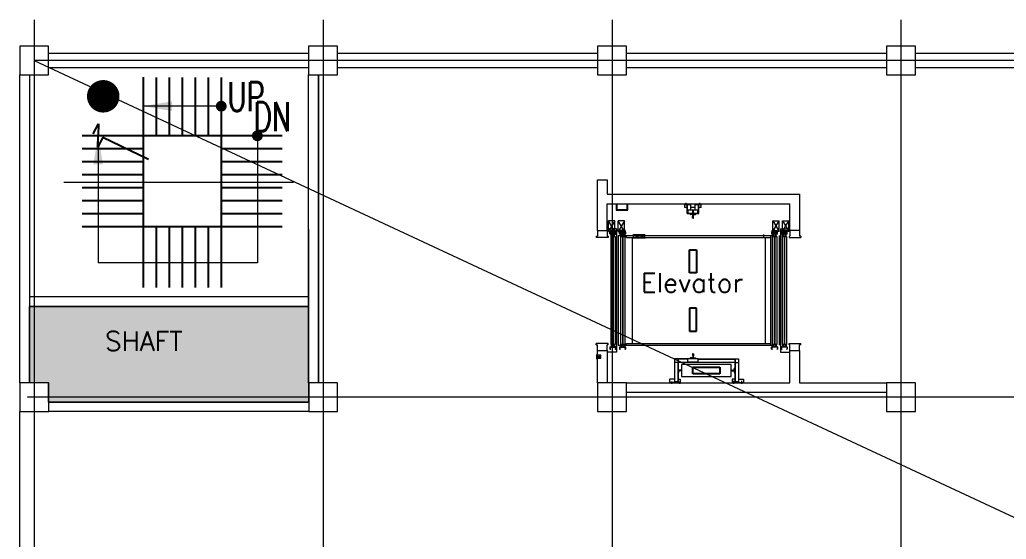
# Model space of a CAD drawing. Extents: x -59767 to 1106559, y -1290 to 1129522.
# Drawn here: x 61908 to 82396, y 458339 to 469140 of the extents above; entities that cross this region are included whole.
import ezdxf

# ---------------------------------------------------------------- set-up
doc = ezdxf.new("R2010")
doc.units = 0
doc.linetypes.add('CENTER', pattern=[2, 1.25, -0.25, 0.25, -0.25])
doc.linetypes.add('HIDDEN', pattern=[0.375, 0.25, -0.125])
doc.layers.get('0').update_dxf_attribs({"linetype": 'CONTINUOUS', "lineweight": 9})
for name, color, linetype, lineweight in [('COLUMN', 2, 'CONTINUOUS', 9), ('ELEV', 6, 'CONTINUOUS', 9), ('TEXT', 3, 'CONTINUOUS', 9), ('WALL', 7, 'CONTINUOUS', 9), ('WALL_200', 3, 'CONTINUOUS', 9), ('WALL_300', 7, 'CONTINUOUS', 9), ('중간선', 5, 'CONTINUOUS', 9), ('중심선', 1, 'CENTER', 9)]:
    doc.layers.add(name, color=color, linetype=linetype, lineweight=lineweight)
doc.layers.add('CY', color=4, linetype='CONTINUOUS')
doc.layers.add('M', color=6, linetype='CONTINUOUS')
doc.styles.get("Standard").update_dxf_attribs({"font": 'romans.shx', "bigfont": 'whtgtxt.shx'})
doc.styles.add('Style-CHAR_FAST_FONT', font='romans.shx')

# ---------------------------------------------------------------- blocks, each defined once
blk = doc.blocks.new('column600')
at = {"layer": 'COLUMN', "linetype": 'Continuous'}
blk.add_lwpolyline([(-300, -300), (300, -300), (300, 300), (-300, 300)], close=True, dxfattribs=at)
blk = doc.blocks.new('ARR')
blk.add_solid([(3, -0.5), (3, 0.5), (0, 0)])

msp = doc.modelspace()

# ---------------------------------------------------------------- hatches: boundary and pattern name
at = {"layer": '중간선'}
h = msp.add_hatch(dxfattribs=at)
h.set_pattern_fill('ANGLE', color=1, scale=10)
h.set_pattern_definition([(0, (-2e-10, 165197.99), (0, 69.85), [50.8, -19.05]), (90, (-2e-10, 165197.99), (-69.85, 4e-15), [50.8, -19.05])])
h.paths.add_polyline_path([(62108.2, 461592.8), (62108.2, 463176.7), (67908.3, 463176.7), (67908.3, 461192.8), (62508.2, 461192.8), (62508.2, 461592.8)])

# ---------------------------------------------------------------- linework, layer by layer
for points, const_width in [([(63642.2, 467716.7, 1), (63642.2, 467379.2, 1)], 337.5), ([(66093.2, 467286, -1), (66093.2, 467398.5, -1)], 112.5), ([(66843.2, 466671, -1), (66843.2, 466783.5, -1)], 112.5)]:
    msp.add_lwpolyline(points, format="xyb", close=True, dxfattribs=dict(const_width=const_width))
at = {"layer": 'CY'}
for p, q in [((64473.2, 467947.3), (64473.2, 463572.2)), ((64473.2, 467942.2), (64473.2, 466927.2)), ((64743.2, 467942.2), (64743.2, 466727.2)), ((65013.2, 467942.2), (65013.2, 466727.2)), ((65283.2, 467942.2), (65283.2, 466727.2)), ((65553.2, 467942.2), (65553.2, 466727.2)), ((65823.2, 467942.2), (65823.2, 466727.2)), ((66093.2, 467942.2), (66093.2, 463572.2)), ((67358.2, 466727.2), (63208.2, 466727.2)), ((64473.2, 466457.2), (63208.2, 466457.2)), ((67358.2, 466457.2), (66093.2, 466457.2)), ((64473.2, 466187.2), (63208.2, 466187.2)), ((67358.2, 466187.2), (66093.2, 466187.2)), ((64473.2, 465917.2), (63208.2, 465917.2)), ((67358.2, 465917.2), (66093.2, 465917.2)), ((64473.2, 465647.2), (63208.2, 465647.2)), ((67358.2, 465647.2), (66093.2, 465647.2)), ((64473.2, 465377.2), (63208.2, 465377.2)), ((67358.2, 465377.2), (66093.2, 465377.2)), ((64473.2, 465107.2), (63208.2, 465107.2)), ((67358.2, 465107.2), (66093.2, 465107.2)), ((67358.2, 464837.2), (63208.2, 464837.2)), ((64743.2, 464837.2), (64743.2, 463572.2)), ((65013.2, 464837.2), (65013.2, 463572.2)), ((65283.2, 464837.2), (65283.2, 463572.2)), ((65553.2, 464837.2), (65553.2, 463572.2)), ((65823.2, 464837.2), (65823.2, 463572.2))]:
    msp.add_line(p, q, dxfattribs=at)
at = {"layer": 'ELEV', "color": 6}
for p, q in [((74294.9, 465311.7), (74294.9, 465178.2)), ((74309.9, 465311.7), (74309.9, 465193)), ((74524, 465193), (74524, 465311.7)), ((74539, 465178.2), (74539, 465311.7)), ((75719.4, 465236.7), (75719.4, 465311.7)), ((76059.4, 465302.7), (75719.4, 465302.7)), ((75747.1, 465286), (75747.1, 465334.9)), ((75844.4, 465294.3), (75769.4, 465294.3)), ((75769.4, 465113.7), (75769.4, 465294.3)), ((75775.4, 465113.7), (75775.4, 465294.3)), ((75844.4, 465178.7), (75844.4, 465294.3)), ((76009.4, 465294.3), (75934.4, 465294.3)), ((75934.4, 465178.7), (75934.4, 465294.3)), ((76003.4, 465113.7), (76003.4, 465294.3)), ((76009.4, 465113.7), (76009.4, 465294.3)), ((76031.6, 465286), (76031.6, 465334.9)), ((76059.4, 465236.7), (76059.4, 465311.7)), ((74294.9, 465178.2), (74539, 465178.2)), ((74309.9, 465193), (74524, 465193)), ((75769.4, 465236.7), (75719.4, 465236.7)), ((75769.4, 465113.7), (75789.4, 465113.7)), ((75989.4, 465178.7), (75789.4, 465178.7)), ((75789.4, 465103.7), (75789.4, 465178.7)), ((75989.4, 465109.7), (75789.4, 465109.7)), ((75989.4, 465103.7), (75789.4, 465103.7)), ((75946.4, 465100.7), (75832.4, 465100.7)), ((75832.4, 465100.7), (75832.4, 465097.4)), ((75879.9, 465090), (75837.1, 465092.4)), ((75934.4, 465236.7), (75844.4, 465236.7)), ((75884.6, 465052.2), (75884.6, 465085)), ((75894.1, 465052.2), (75894.1, 465085)), ((75898.9, 465090), (75941.7, 465092.4)), ((75946.4, 465100.7), (75946.4, 465097.4)), ((75989.4, 465103.7), (75989.4, 465178.7)), ((75989.4, 465113.7), (76009.4, 465113.7)), ((76059.4, 465236.7), (76009.4, 465236.7)), ((74266.3, 464957.8), (74136.3, 464737.8)), ((74266.3, 464737.8), (74136.3, 464957.8)), ((74136.3, 464737.8), (74136.3, 464957.8)), ((74266.3, 464957.8), (74136.3, 464957.8)), ((74266.3, 464737.8), (74266.3, 464957.8)), ((74467.3, 464957.8), (74337.3, 464957.8)), ((74467.3, 464957.8), (74337.3, 464737.8)), ((74467.3, 464737.8), (74337.3, 464957.8)), ((74337.3, 464737.8), (74337.3, 464957.8)), ((74467.3, 464737.8), (74467.3, 464957.8)), ((75881.4, 465012.7), (75881.4, 465049.7)), ((75882.1, 465049.7), (75881.4, 465049.7)), ((75882.4, 465011.7), (75881.4, 465012.7)), ((75896.4, 465011.7), (75882.4, 465011.7)), ((75896.4, 465011.7), (75897.4, 465012.7)), ((75897.4, 465049.7), (75896.6, 465049.7)), ((75897.4, 465012.7), (75897.4, 465049.7)), ((77546.5, 464957.8), (77676.5, 464957.8)), ((77546.5, 464957.8), (77676.5, 464737.8)), ((77546.5, 464737.8), (77676.5, 464957.8)), ((77546.5, 464737.8), (77546.5, 464957.8)), ((77676.5, 464737.8), (77676.5, 464957.8)), ((77747.5, 464737.8), (77747.5, 464957.8)), ((77747.5, 464957.8), (77877.5, 464737.8)), ((77747.5, 464737.8), (77877.5, 464957.8)), ((77747.5, 464957.8), (77877.5, 464957.8)), ((77877.5, 464737.8), (77877.5, 464957.8)), ((73909.4, 464761.7), (73909.4, 464641.7)), ((74304.4, 464792), (74109.4, 464792)), ((74109.4, 464761.7), (74109.4, 464641.7)), ((74136.3, 464737.8), (74163.3, 464737.8)), ((74266.3, 464737.8), (74163.3, 464737.8)), ((74164.8, 464689), (74164.8, 464726.6)), ((74168, 464689), (74168, 464726.6)), ((74168.3, 464691), (74173.3, 464686)), ((74171, 464732.8), (74184.8, 464732.8)), ((74171, 464729.6), (74184.8, 464729.6)), ((74171, 464686), (74283.6, 464686)), ((74171, 464682.8), (74283.6, 464682.8)), ((74282.8, 464761.7), (74171.8, 464761.7)), ((74171.8, 464761.7), (74171.8, 464734.7)), ((74171.8, 464734.7), (74189.8, 464734.7)), ((74171.8, 464727.7), (74189.8, 464727.7)), ((74171.8, 464727.7), (74171.8, 464707.7)), ((74282.8, 464707.7), (74171.8, 464707.7)), ((74173.8, 464682.8), (74203.8, 464682.8)), ((74173.8, 464682.8), (74173.8, 464681.8)), ((74175.8, 464679.8), (74196.8, 464679.8)), ((74278.8, 464731.2), (74177.2, 464731.2)), ((74184.8, 464729.6), (74184.8, 464732.8)), ((74189.8, 464727.7), (74189.8, 464734.7)), ((74192.3, 464635), (74192.3, 464668.8)), ((74192.3, 464668.8), (74195.5, 464668.8)), ((74195.5, 464635), (74195.5, 464668.8)), ((74195.5, 464666.8), (74200.5, 464666.8)), ((74200.5, 464650.8), (74200.5, 464666.8)), ((74200.8, 464675.8), (74200.8, 464654.8)), ((74202.3, 464644.5), (74202.3, 464689.9)), ((74203.8, 464682.8), (74203.8, 464652.8)), ((74204, 464650.8), (74204, 464666.8)), ((74209.1, 464666.8), (74204, 464666.8)), ((74209.1, 464635), (74209.1, 464668.8)), ((74212.3, 464668.8), (74209.1, 464668.8)), ((74212.3, 464635), (74212.3, 464668.8)), ((74227.3, 464685.2), (74227.3, 464780.4)), ((74242.3, 464635), (74242.3, 464668.8)), ((74242.3, 464668.8), (74245.5, 464668.8)), ((74245.5, 464635), (74245.5, 464668.8)), ((74245.5, 464666.8), (74250.5, 464666.8)), ((74250.5, 464650.8), (74250.5, 464666.8)), ((74250.8, 464682.8), (74250.8, 464652.8)), ((74280.8, 464682.8), (74250.8, 464682.8)), ((74252.3, 464644.5), (74252.3, 464689.9)), ((74253.8, 464675.8), (74253.8, 464654.8)), ((74254, 464650.8), (74254, 464666.8)), ((74259.1, 464666.8), (74254, 464666.8)), ((74278.8, 464679.8), (74257.8, 464679.8)), ((74259.1, 464635), (74259.1, 464668.8)), ((74262.3, 464668.8), (74259.1, 464668.8)), ((74262.3, 464635), (74262.3, 464668.8)), ((74264.8, 464727.7), (74264.8, 464734.7)), ((74282.8, 464734.7), (74264.8, 464734.7)), ((74282.8, 464727.7), (74264.8, 464727.7)), ((74283.6, 464732.8), (74269.8, 464732.8)), ((74269.8, 464729.6), (74269.8, 464732.8)), ((74283.6, 464729.6), (74269.8, 464729.6)), ((74280.8, 464682.8), (74280.8, 464681.8)), ((74281.3, 464686), (74286.3, 464691)), ((74282.8, 464761.7), (74282.8, 464734.7)), ((74282.8, 464727.7), (74282.8, 464707.7)), ((74286.6, 464689), (74286.6, 464726.6)), ((74289.8, 464726.6), (74289.8, 464689)), ((74304.4, 464792), (74304.4, 462231.4)), ((74337.3, 464737.8), (74364.3, 464737.8)), ((74467.3, 464737.8), (74364.3, 464737.8)), ((74365.8, 464689), (74365.8, 464726.6)), ((74369, 464689), (74369, 464726.6)), ((74369.3, 464691), (74374.3, 464686)), ((74372, 464732.8), (74385.8, 464732.8)), ((74372, 464729.6), (74385.8, 464729.6)), ((74372, 464686), (74484.6, 464686)), ((74372, 464682.8), (74484.6, 464682.8)), ((74372.8, 464761.7), (74372.8, 464734.7)), ((74483.8, 464761.7), (74372.8, 464761.7)), ((74372.8, 464734.7), (74390.8, 464734.7)), ((74372.8, 464727.7), (74372.8, 464707.7)), ((74372.8, 464727.7), (74390.8, 464727.7)), ((74483.8, 464707.7), (74372.8, 464707.7)), ((74374.8, 464682.8), (74374.8, 464681.8)), ((74374.8, 464682.8), (74404.8, 464682.8)), ((74376.8, 464679.8), (74397.8, 464679.8)), ((74479.8, 464731.2), (74378.2, 464731.2)), ((74385.8, 464729.6), (74385.8, 464732.8)), ((74390.8, 464727.7), (74390.8, 464734.7)), ((74393.3, 464635), (74393.3, 464668.8)), ((74393.3, 464668.8), (74396.5, 464668.8)), ((74396.5, 464635), (74396.5, 464668.8)), ((74396.5, 464666.8), (74401.5, 464666.8)), ((74401.5, 464650.8), (74401.5, 464666.8)), ((74401.8, 464675.8), (74401.8, 464654.8)), ((74403.3, 464644.5), (74403.3, 464689.9)), ((74404.8, 464682.8), (74404.8, 464652.8)), ((74405, 464650.8), (74405, 464666.8)), ((74410.1, 464666.8), (74405, 464666.8)), ((74410.1, 464635), (74410.1, 464668.8)), ((74413.3, 464668.8), (74410.1, 464668.8)), ((74413.3, 464635), (74413.3, 464668.8)), ((74428.3, 464685.2), (74428.3, 464780.4)), ((74443.3, 464635), (74443.3, 464668.8)), ((74443.3, 464668.8), (74446.5, 464668.8)), ((74446.5, 464635), (74446.5, 464668.8)), ((74446.5, 464666.8), (74451.5, 464666.8)), ((74451.5, 464650.8), (74451.5, 464666.8)), ((74451.8, 464682.8), (74451.8, 464652.8)), ((74481.8, 464682.8), (74451.8, 464682.8)), ((74453.3, 464644.5), (74453.3, 464689.9)), ((74454.8, 464675.8), (74454.8, 464654.8)), ((74455, 464650.8), (74455, 464666.8)), ((74460.1, 464666.8), (74455, 464666.8)), ((74479.8, 464679.8), (74458.8, 464679.8)), ((74460.1, 464635), (74460.1, 464668.8)), ((74463.3, 464668.8), (74460.1, 464668.8)), ((74463.3, 464635), (74463.3, 464668.8)), ((74483.8, 464734.7), (74465.8, 464734.7)), ((74465.8, 464727.7), (74465.8, 464734.7)), ((74483.8, 464727.7), (74465.8, 464727.7)), ((74470.8, 464729.6), (74470.8, 464732.8)), ((74484.6, 464732.8), (74470.8, 464732.8)), ((74484.6, 464729.6), (74470.8, 464729.6)), ((74481.8, 464682.8), (74481.8, 464681.8)), ((74482.3, 464686), (74487.3, 464691)), ((74483.8, 464761.7), (74483.8, 464734.7)), ((74483.8, 464727.7), (74483.8, 464707.7)), ((74487.6, 464689), (74487.6, 464726.6)), ((74490.8, 464726.6), (74490.8, 464689)), ((74653.6, 464676.3), (74888.2, 464676.3)), ((74888.2, 464611.7), (74653.6, 464676.3)), ((74653.6, 464611.7), (74888.2, 464676.3)), ((74653.6, 464611.7), (74653.6, 464676.3)), ((74888.2, 464611.7), (74888.2, 464676.3)), ((77360.2, 464611.7), (77360.2, 464676.3)), ((77523, 464726.6), (77523, 464689)), ((77526.2, 464689), (77526.2, 464726.6)), ((77531.5, 464686), (77526.5, 464691)), ((77529.2, 464732.8), (77543, 464732.8)), ((77529.2, 464729.6), (77543, 464729.6)), ((77641.8, 464686), (77529.2, 464686)), ((77641.8, 464682.8), (77529.2, 464682.8)), ((77530, 464761.7), (77530, 464734.7)), ((77530, 464761.7), (77641, 464761.7)), ((77530, 464734.7), (77548, 464734.7)), ((77530, 464727.7), (77530, 464707.7)), ((77530, 464727.7), (77548, 464727.7)), ((77530, 464707.7), (77641, 464707.7)), ((77532, 464682.8), (77562, 464682.8)), ((77532, 464682.8), (77532, 464681.8)), ((77534, 464731.2), (77635.6, 464731.2)), ((77534, 464679.8), (77555, 464679.8)), ((77543, 464729.6), (77543, 464732.8)), ((77546.5, 464737.8), (77649.5, 464737.8)), ((77548, 464727.7), (77548, 464734.7)), ((77550.5, 464635), (77550.5, 464668.8)), ((77550.5, 464668.8), (77553.7, 464668.8)), ((77553.7, 464635), (77553.7, 464668.8)), ((77553.7, 464666.8), (77558.8, 464666.8)), ((77558.8, 464650.8), (77558.8, 464666.8)), ((77559, 464675.8), (77559, 464654.8)), ((77560.5, 464644.5), (77560.5, 464689.9)), ((77562, 464682.8), (77562, 464652.8)), ((77562.3, 464650.8), (77562.3, 464666.8)), ((77567.3, 464666.8), (77562.3, 464666.8)), ((77567.3, 464635), (77567.3, 464668.8)), ((77570.5, 464668.8), (77567.3, 464668.8)), ((77570.5, 464635), (77570.5, 464668.8)), ((77585.5, 464685.2), (77585.5, 464780.4)), ((77600.5, 464635), (77600.5, 464668.8)), ((77600.5, 464668.8), (77603.7, 464668.8)), ((77603.7, 464635), (77603.7, 464668.8)), ((77603.7, 464666.8), (77608.8, 464666.8)), ((77608.8, 464650.8), (77608.8, 464666.8)), ((77609, 464682.8), (77609, 464652.8)), ((77639, 464682.8), (77609, 464682.8)), ((77610.5, 464644.5), (77610.5, 464689.9)), ((77612, 464675.8), (77612, 464654.8)), ((77612.3, 464650.8), (77612.3, 464666.8)), ((77617.3, 464666.8), (77612.3, 464666.8)), ((77637, 464679.8), (77616, 464679.8)), ((77617.3, 464635), (77617.3, 464668.8)), ((77620.5, 464668.8), (77617.3, 464668.8)), ((77620.5, 464635), (77620.5, 464668.8)), ((77641, 464734.7), (77623, 464734.7)), ((77623, 464727.7), (77623, 464734.7)), ((77641, 464727.7), (77623, 464727.7)), ((77628, 464729.6), (77628, 464732.8)), ((77641.8, 464732.8), (77628, 464732.8)), ((77641.8, 464729.6), (77628, 464729.6)), ((77639, 464682.8), (77639, 464681.8)), ((77644.5, 464691), (77639.5, 464686)), ((77641, 464761.7), (77641, 464734.7)), ((77641, 464727.7), (77641, 464707.7)), ((77644.8, 464689), (77644.8, 464726.6)), ((77648, 464689), (77648, 464726.6)), ((77676.5, 464737.8), (77649.5, 464737.8)), ((77709.4, 464792), (77709.4, 462231.4)), ((77709.4, 464792), (77904.4, 464792)), ((77724, 464726.6), (77724, 464689)), ((77727.2, 464689), (77727.2, 464726.6)), ((77732.5, 464686), (77727.5, 464691)), ((77730.2, 464732.8), (77744, 464732.8)), ((77730.2, 464729.6), (77744, 464729.6)), ((77842.8, 464686), (77730.2, 464686)), ((77842.8, 464682.8), (77730.2, 464682.8)), ((77731, 464761.7), (77842, 464761.7)), ((77731, 464761.7), (77731, 464734.7)), ((77731, 464734.7), (77749, 464734.7)), ((77731, 464727.7), (77749, 464727.7)), ((77731, 464727.7), (77731, 464707.7)), ((77731, 464707.7), (77842, 464707.7)), ((77733, 464682.8), (77733, 464681.8)), ((77733, 464682.8), (77763, 464682.8)), ((77735, 464731.2), (77836.6, 464731.2)), ((77735, 464679.8), (77756, 464679.8)), ((77744, 464729.6), (77744, 464732.8)), ((77747.5, 464737.8), (77850.5, 464737.8)), ((77749, 464727.7), (77749, 464734.7)), ((77751.5, 464635), (77751.5, 464668.8)), ((77751.5, 464668.8), (77754.7, 464668.8)), ((77754.7, 464635), (77754.7, 464668.8)), ((77754.7, 464666.8), (77759.7, 464666.8)), ((77759.7, 464650.8), (77759.7, 464666.8)), ((77760, 464675.8), (77760, 464654.8)), ((77761.5, 464644.5), (77761.5, 464689.9)), ((77763, 464682.8), (77763, 464652.8)), ((77763.2, 464650.8), (77763.2, 464666.8)), ((77768.3, 464666.8), (77763.2, 464666.8)), ((77768.3, 464635), (77768.3, 464668.8)), ((77771.5, 464668.8), (77768.3, 464668.8)), ((77771.5, 464635), (77771.5, 464668.8)), ((77786.5, 464685.2), (77786.5, 464780.4)), ((77801.5, 464635), (77801.5, 464668.8)), ((77801.5, 464668.8), (77804.7, 464668.8)), ((77804.7, 464635), (77804.7, 464668.8)), ((77804.7, 464666.8), (77809.7, 464666.8)), ((77809.7, 464650.8), (77809.7, 464666.8)), ((77810, 464682.8), (77810, 464652.8)), ((77840, 464682.8), (77810, 464682.8)), ((77811.5, 464644.5), (77811.5, 464689.9)), ((77813, 464675.8), (77813, 464654.8)), ((77813.2, 464650.8), (77813.2, 464666.8)), ((77818.3, 464666.8), (77813.2, 464666.8)), ((77838, 464679.8), (77817, 464679.8)), ((77818.3, 464635), (77818.3, 464668.8)), ((77821.5, 464668.8), (77818.3, 464668.8)), ((77821.5, 464635), (77821.5, 464668.8)), ((77842, 464734.7), (77824, 464734.7)), ((77824, 464727.7), (77824, 464734.7)), ((77842, 464727.7), (77824, 464727.7)), ((77842.8, 464732.8), (77829, 464732.8)), ((77829, 464729.6), (77829, 464732.8)), ((77842.8, 464729.6), (77829, 464729.6)), ((77840, 464682.8), (77840, 464681.8)), ((77845.5, 464691), (77840.5, 464686)), ((77842, 464761.7), (77842, 464734.7)), ((77842, 464727.7), (77842, 464707.7)), ((77845.8, 464689), (77845.8, 464726.6)), ((77849, 464689), (77849, 464726.6)), ((77877.5, 464737.8), (77850.5, 464737.8)), ((77904.4, 464761.7), (77904.4, 464641.7)), ((78104.4, 464761.7), (78104.4, 464641.7)), ((73881, 464641.7), (73881, 464611.7)), ((73881, 464641.7), (73909.4, 464641.7)), ((74128.4, 464611.7), (73881, 464611.7)), ((74128.4, 464641.7), (74109.4, 464641.7)), ((74128.4, 464641.7), (74128.4, 464611.7)), ((74181.3, 464631.8), (74181.3, 462391.6)), ((74181.3, 464631.6), (74223.3, 464631.6)), ((74188.3, 464631.8), (74188.3, 464635)), ((74188.3, 464635), (74216.3, 464635)), ((74216.3, 464631.8), (74188.3, 464631.8)), ((74204, 464650.8), (74200.5, 464650.8)), ((74202.8, 464652.8), (74203.8, 464652.8)), ((74216.3, 464635), (74216.3, 464631.8)), ((74223.3, 464631.8), (74223.3, 462391.6)), ((74231.3, 464631.8), (74231.3, 462391.6)), ((74231.3, 464631.6), (74273.3, 464631.6)), ((74238.3, 464631.8), (74238.3, 464635)), ((74238.3, 464635), (74266.3, 464635)), ((74266.3, 464631.8), (74238.3, 464631.8)), ((74254, 464650.8), (74250.5, 464650.8)), ((74251.8, 464652.8), (74250.8, 464652.8)), ((74266.3, 464635), (74266.3, 464631.8)), ((74273.3, 464631.8), (74273.3, 462391.6)), ((74334.4, 464651.7), (74334.4, 462371.7)), ((74334.4, 464651.7), (77544.4, 464651.7)), ((74382.3, 464631.8), (74382.3, 462391.6)), ((74382.3, 464631.6), (74424.3, 464631.6)), ((74389.3, 464635), (74417.3, 464635)), ((74389.3, 464631.8), (74389.3, 464635)), ((74417.3, 464631.8), (74389.3, 464631.8)), ((74405, 464650.8), (74401.5, 464650.8)), ((74403.8, 464652.8), (74404.8, 464652.8)), ((74417.3, 464635), (74417.3, 464631.8)), ((74421.1, 464651.7), (74761.1, 464651.7)), ((74424.3, 464631.8), (74424.3, 462391.6)), ((74432.3, 464631.8), (74432.3, 462391.6)), ((74432.3, 464631.6), (74474.3, 464631.6)), ((74439.3, 464635), (74467.3, 464635)), ((74439.3, 464631.8), (74439.3, 464635)), ((74467.3, 464631.8), (74439.3, 464631.8)), ((74455, 464650.8), (74451.5, 464650.8)), ((74452.8, 464652.8), (74451.8, 464652.8)), ((74467.3, 464635), (74467.3, 464631.8)), ((74474.3, 464631.8), (74474.3, 462391.6)), ((74509.4, 464611.7), (74509.4, 464651.7)), ((74509.4, 464611.7), (77504.4, 464611.7)), ((74625.2, 464611.7), (74625.2, 462411.7)), ((74641.6, 464605.7), (74641.6, 464611.7)), ((74641.6, 464611.7), (74900.2, 464611.7)), ((74641.6, 464605.7), (74900.2, 464605.7)), ((74900.2, 464605.7), (74900.2, 464611.7)), ((77372.2, 464605.7), (77372.2, 464611.7)), ((77388.6, 464611.7), (77388.6, 462411.7)), ((77504.4, 462371.7), (77504.4, 464651.7)), ((77504.4, 464611.7), (77504.4, 464651.7)), ((77539.5, 464631.8), (77539.5, 462391.6)), ((77581.5, 464631.6), (77539.5, 464631.6)), ((77544.4, 462371.7), (77544.4, 464651.7)), ((77574.5, 464635), (77546.5, 464635)), ((77546.5, 464635), (77546.5, 464631.8)), ((77546.5, 464631.8), (77574.5, 464631.8)), ((77558.8, 464650.8), (77562.3, 464650.8)), ((77561, 464652.8), (77562, 464652.8)), ((77574.5, 464631.8), (77574.5, 464635)), ((77581.5, 464631.8), (77581.5, 462391.6)), ((77589.5, 464631.8), (77589.5, 462391.6)), ((77631.5, 464631.6), (77589.5, 464631.6)), ((77624.5, 464635), (77596.5, 464635)), ((77596.5, 464635), (77596.5, 464631.8)), ((77596.5, 464631.8), (77624.5, 464631.8)), ((77608.8, 464650.8), (77612.3, 464650.8)), ((77610, 464652.8), (77609, 464652.8)), ((77624.5, 464631.8), (77624.5, 464635)), ((77631.5, 464631.8), (77631.5, 462391.6)), ((77679.4, 464651.7), (77679.4, 462371.7)), ((77740.5, 464631.8), (77740.5, 462391.6)), ((77782.5, 464631.6), (77740.5, 464631.6)), ((77747.5, 464635), (77747.5, 464631.8)), ((77775.5, 464635), (77747.5, 464635)), ((77747.5, 464631.8), (77775.5, 464631.8)), ((77759.7, 464650.8), (77763.2, 464650.8)), ((77762, 464652.8), (77763, 464652.8)), ((77775.5, 464631.8), (77775.5, 464635)), ((77782.5, 464631.8), (77782.5, 462391.6)), ((77790.5, 464631.8), (77790.5, 462391.6)), ((77832.5, 464631.6), (77790.5, 464631.6)), ((77797.5, 464635), (77797.5, 464631.8)), ((77825.5, 464635), (77797.5, 464635)), ((77797.5, 464631.8), (77825.5, 464631.8)), ((77809.7, 464650.8), (77813.2, 464650.8)), ((77811, 464652.8), (77810, 464652.8)), ((77825.5, 464631.8), (77825.5, 464635)), ((77832.5, 464631.8), (77832.5, 462391.6)), ((77885.4, 464641.7), (77885.4, 464611.7)), ((77885.4, 464641.7), (77904.4, 464641.7)), ((77885.4, 464611.7), (78132.8, 464611.7)), ((78132.8, 464641.7), (78104.4, 464641.7)), ((78132.8, 464641.7), (78132.8, 464611.7)), ((74128.4, 462411.7), (73881, 462411.7)), ((73881, 462381.7), (73881, 462411.7)), ((73881, 462381.7), (73881, 462411.7)), ((74128.4, 462381.7), (74128.4, 462411.7)), ((74128.4, 462381.7), (74128.4, 462411.7)), ((74509.4, 462411.7), (77504.4, 462411.7)), ((74509.4, 462371.7), (74509.4, 462411.7)), ((77504.4, 462371.7), (77504.4, 462411.7)), ((77885.4, 462411.7), (78132.8, 462411.7)), ((77885.4, 462381.7), (77885.4, 462411.7)), ((78132.8, 462381.7), (78132.8, 462411.7)), ((73881, 462381.7), (73909.4, 462381.7)), ((73881, 462381.7), (73909.4, 462381.7)), ((73909.4, 462261.7), (73909.4, 462381.7)), ((74128.4, 462381.7), (74109.4, 462381.7)), ((74109.4, 462261.7), (74109.4, 462381.7)), ((74128.4, 462381.7), (74109.4, 462381.7)), ((74304.4, 462231.4), (74109.4, 462231.4)), ((74164.8, 462332.4), (74164.8, 462294.8)), ((74168, 462332.4), (74168, 462294.8)), ((74171, 462338.6), (74283.6, 462338.6)), ((74171, 462335.4), (74283.6, 462335.4)), ((74184.8, 462291.8), (74171, 462291.8)), ((74171, 462288.6), (74184.8, 462288.6)), ((74173.8, 462338.6), (74173.8, 462339.6)), ((74173.8, 462338.6), (74203.8, 462338.6)), ((74175.8, 462341.6), (74196.8, 462341.6)), ((74181.3, 462391.6), (74223.3, 462391.6)), ((74184.8, 462291.8), (74184.8, 462288.6)), ((74216.3, 462391.6), (74188.3, 462391.6)), ((74188.3, 462391.6), (74188.3, 462388.4)), ((74188.3, 462388.4), (74216.3, 462388.4)), ((74192.3, 462388.4), (74192.3, 462354.6)), ((74192.3, 462354.6), (74195.5, 462354.6)), ((74195.5, 462388.4), (74195.5, 462354.6)), ((74195.5, 462356.6), (74200.5, 462356.6)), ((74204, 462372.6), (74200.5, 462372.6)), ((74200.5, 462372.6), (74200.5, 462356.6)), ((74200.8, 462345.6), (74200.8, 462366.6)), ((74202.3, 462403.5), (74202.3, 462351.6)), ((74202.8, 462368.6), (74203.8, 462368.6)), ((74203.8, 462338.6), (74203.8, 462368.6)), ((74204, 462372.6), (74204, 462356.6)), ((74209.1, 462356.6), (74204, 462356.6)), ((74209.1, 462388.4), (74209.1, 462354.6)), ((74212.3, 462354.6), (74209.1, 462354.6)), ((74212.3, 462388.4), (74212.3, 462354.6)), ((74216.3, 462388.4), (74216.3, 462391.6)), ((74231.3, 462391.6), (74273.3, 462391.6)), ((74266.3, 462391.6), (74238.3, 462391.6)), ((74238.3, 462391.6), (74238.3, 462388.4)), ((74238.3, 462388.4), (74266.3, 462388.4)), ((74242.3, 462388.4), (74242.3, 462354.6)), ((74242.3, 462354.6), (74245.5, 462354.6)), ((74245.5, 462388.4), (74245.5, 462354.6)), ((74245.5, 462356.6), (74250.5, 462356.6)), ((74254, 462372.6), (74250.5, 462372.6)), ((74250.5, 462372.6), (74250.5, 462356.6)), ((74250.8, 462338.6), (74250.8, 462368.6)), ((74251.8, 462368.6), (74250.8, 462368.6)), ((74280.8, 462338.6), (74250.8, 462338.6)), ((74252.3, 462403.5), (74252.3, 462351.6)), ((74253.8, 462345.6), (74253.8, 462366.6)), ((74254, 462372.6), (74254, 462356.6)), ((74259.1, 462356.6), (74254, 462356.6)), ((74278.8, 462341.6), (74257.8, 462341.6)), ((74259.1, 462388.4), (74259.1, 462354.6)), ((74262.3, 462354.6), (74259.1, 462354.6)), ((74262.3, 462388.4), (74262.3, 462354.6)), ((74266.3, 462388.4), (74266.3, 462391.6)), ((74283.6, 462291.8), (74269.8, 462291.8)), ((74269.8, 462291.8), (74269.8, 462288.6)), ((74283.6, 462288.6), (74269.8, 462288.6)), ((74280.8, 462338.6), (74280.8, 462339.6)), ((74286.6, 462332.4), (74286.6, 462294.8)), ((74289.8, 462294.8), (74289.8, 462332.4)), ((74334.4, 462371.7), (77544.4, 462371.7)), ((74365.8, 462332.4), (74365.8, 462294.8)), ((74369, 462332.4), (74369, 462294.8)), ((74372, 462338.6), (74484.6, 462338.6)), ((74372, 462335.4), (74484.6, 462335.4)), ((74385.8, 462291.8), (74372, 462291.8)), ((74372, 462288.6), (74385.8, 462288.6)), ((74374.8, 462338.6), (74374.8, 462339.6)), ((74374.8, 462338.6), (74404.8, 462338.6)), ((74376.8, 462341.6), (74397.8, 462341.6)), ((74382.3, 462391.6), (74424.3, 462391.6)), ((74385.8, 462291.8), (74385.8, 462288.6)), ((74389.3, 462391.6), (74389.3, 462388.4)), ((74417.3, 462391.6), (74389.3, 462391.6)), ((74389.3, 462388.4), (74417.3, 462388.4)), ((74393.3, 462388.4), (74393.3, 462354.6)), ((74393.3, 462354.6), (74396.5, 462354.6)), ((74396.5, 462388.4), (74396.5, 462354.6)), ((74396.5, 462356.6), (74401.5, 462356.6)), ((74401.5, 462372.6), (74401.5, 462356.6)), ((74405, 462372.6), (74401.5, 462372.6)), ((74401.8, 462345.6), (74401.8, 462366.6)), ((74403.3, 462403.5), (74403.3, 462351.6)), ((74403.8, 462368.6), (74404.8, 462368.6)), ((74404.8, 462338.6), (74404.8, 462368.6)), ((74405, 462372.6), (74405, 462356.6)), ((74410.1, 462356.6), (74405, 462356.6)), ((74410.1, 462388.4), (74410.1, 462354.6)), ((74413.3, 462354.6), (74410.1, 462354.6)), ((74413.3, 462388.4), (74413.3, 462354.6)), ((74417.3, 462388.4), (74417.3, 462391.6)), ((74432.3, 462391.6), (74474.3, 462391.6)), ((74439.3, 462391.6), (74439.3, 462388.4)), ((74467.3, 462391.6), (74439.3, 462391.6)), ((74439.3, 462388.4), (74467.3, 462388.4)), ((74443.3, 462388.4), (74443.3, 462354.6)), ((74443.3, 462354.6), (74446.5, 462354.6)), ((74446.5, 462388.4), (74446.5, 462354.6)), ((74446.5, 462356.6), (74451.5, 462356.6)), ((74451.5, 462372.6), (74451.5, 462356.6)), ((74455, 462372.6), (74451.5, 462372.6)), ((74451.8, 462338.6), (74451.8, 462368.6)), ((74452.8, 462368.6), (74451.8, 462368.6)), ((74481.8, 462338.6), (74451.8, 462338.6)), ((74453.3, 462403.5), (74453.3, 462351.6)), ((74454.8, 462345.6), (74454.8, 462366.6)), ((74455, 462372.6), (74455, 462356.6)), ((74460.1, 462356.6), (74455, 462356.6)), ((74479.8, 462341.6), (74458.8, 462341.6)), ((74460.1, 462388.4), (74460.1, 462354.6)), ((74463.3, 462354.6), (74460.1, 462354.6)), ((74463.3, 462388.4), (74463.3, 462354.6)), ((74467.3, 462388.4), (74467.3, 462391.6)), ((74484.6, 462291.8), (74470.8, 462291.8)), ((74470.8, 462291.8), (74470.8, 462288.6)), ((74484.6, 462288.6), (74470.8, 462288.6)), ((74481.8, 462338.6), (74481.8, 462339.6)), ((74487.6, 462332.4), (74487.6, 462294.8)), ((74490.8, 462294.8), (74490.8, 462332.4)), ((77523, 462294.8), (77523, 462332.4)), ((77526.2, 462332.4), (77526.2, 462294.8)), ((77641.8, 462338.6), (77529.2, 462338.6)), ((77641.8, 462335.4), (77529.2, 462335.4)), ((77529.2, 462291.8), (77543, 462291.8)), ((77529.2, 462288.6), (77543, 462288.6)), ((77532, 462338.6), (77532, 462339.6)), ((77532, 462338.6), (77562, 462338.6)), ((77534, 462341.6), (77555, 462341.6)), ((77581.5, 462391.6), (77539.5, 462391.6)), ((77543, 462291.8), (77543, 462288.6)), ((77546.5, 462388.4), (77546.5, 462391.6)), ((77546.5, 462391.6), (77574.5, 462391.6)), ((77574.5, 462388.4), (77546.5, 462388.4)), ((77550.5, 462388.4), (77550.5, 462354.6)), ((77550.5, 462354.6), (77553.7, 462354.6)), ((77553.7, 462388.4), (77553.7, 462354.6)), ((77553.7, 462356.6), (77558.8, 462356.6)), ((77558.8, 462372.6), (77558.8, 462356.6)), ((77558.8, 462372.6), (77562.3, 462372.6)), ((77559, 462345.6), (77559, 462366.6)), ((77560.5, 462403.5), (77560.5, 462351.6)), ((77561, 462368.6), (77562, 462368.6)), ((77562, 462338.6), (77562, 462368.6)), ((77562.3, 462372.6), (77562.3, 462356.6)), ((77567.3, 462356.6), (77562.3, 462356.6)), ((77567.3, 462388.4), (77567.3, 462354.6)), ((77570.5, 462354.6), (77567.3, 462354.6)), ((77570.5, 462388.4), (77570.5, 462354.6)), ((77574.5, 462391.6), (77574.5, 462388.4)), ((77631.5, 462391.6), (77589.5, 462391.6)), ((77596.5, 462388.4), (77596.5, 462391.6)), ((77596.5, 462391.6), (77624.5, 462391.6)), ((77624.5, 462388.4), (77596.5, 462388.4)), ((77600.5, 462388.4), (77600.5, 462354.6)), ((77600.5, 462354.6), (77603.7, 462354.6)), ((77603.7, 462388.4), (77603.7, 462354.6)), ((77603.7, 462356.6), (77608.8, 462356.6)), ((77608.8, 462372.6), (77608.8, 462356.6)), ((77608.8, 462372.6), (77612.3, 462372.6)), ((77609, 462338.6), (77609, 462368.6)), ((77610, 462368.6), (77609, 462368.6)), ((77639, 462338.6), (77609, 462338.6)), ((77610.5, 462403.5), (77610.5, 462351.6)), ((77612, 462345.6), (77612, 462366.6)), ((77612.3, 462372.6), (77612.3, 462356.6)), ((77617.3, 462356.6), (77612.3, 462356.6)), ((77637, 462341.6), (77616, 462341.6)), ((77617.3, 462388.4), (77617.3, 462354.6)), ((77620.5, 462354.6), (77617.3, 462354.6)), ((77620.5, 462388.4), (77620.5, 462354.6)), ((77624.5, 462391.6), (77624.5, 462388.4)), ((77628, 462291.8), (77641.8, 462291.8)), ((77628, 462291.8), (77628, 462288.6)), ((77641.8, 462288.6), (77628, 462288.6)), ((77639, 462338.6), (77639, 462339.6)), ((77644.8, 462332.4), (77644.8, 462294.8)), ((77648, 462332.4), (77648, 462294.8)), ((77709.4, 462231.4), (77904.4, 462231.4)), ((77724, 462294.8), (77724, 462332.4)), ((77727.2, 462332.4), (77727.2, 462294.8)), ((77842.8, 462338.6), (77730.2, 462338.6)), ((77842.8, 462335.4), (77730.2, 462335.4)), ((77730.2, 462291.8), (77744, 462291.8)), ((77730.2, 462288.6), (77744, 462288.6)), ((77733, 462338.6), (77733, 462339.6)), ((77733, 462338.6), (77763, 462338.6)), ((77735, 462341.6), (77756, 462341.6)), ((77782.5, 462391.6), (77740.5, 462391.6)), ((77744, 462291.8), (77744, 462288.6)), ((77747.5, 462388.4), (77747.5, 462391.6)), ((77747.5, 462391.6), (77775.5, 462391.6)), ((77775.5, 462388.4), (77747.5, 462388.4)), ((77751.5, 462388.4), (77751.5, 462354.6)), ((77751.5, 462354.6), (77754.7, 462354.6)), ((77754.7, 462388.4), (77754.7, 462354.6)), ((77754.7, 462356.6), (77759.7, 462356.6)), ((77759.7, 462372.6), (77763.2, 462372.6)), ((77759.7, 462372.6), (77759.7, 462356.6)), ((77760, 462345.6), (77760, 462366.6)), ((77761.5, 462403.5), (77761.5, 462351.6)), ((77762, 462368.6), (77763, 462368.6)), ((77763, 462338.6), (77763, 462368.6)), ((77763.2, 462372.6), (77763.2, 462356.6)), ((77768.3, 462356.6), (77763.2, 462356.6)), ((77768.3, 462388.4), (77768.3, 462354.6)), ((77771.5, 462354.6), (77768.3, 462354.6)), ((77771.5, 462388.4), (77771.5, 462354.6)), ((77775.5, 462391.6), (77775.5, 462388.4)), ((77832.5, 462391.6), (77790.5, 462391.6)), ((77797.5, 462391.6), (77825.5, 462391.6)), ((77797.5, 462388.4), (77797.5, 462391.6)), ((77825.5, 462388.4), (77797.5, 462388.4)), ((77801.5, 462388.4), (77801.5, 462354.6)), ((77801.5, 462354.6), (77804.7, 462354.6)), ((77804.7, 462388.4), (77804.7, 462354.6)), ((77804.7, 462356.6), (77809.7, 462356.6)), ((77809.7, 462372.6), (77813.2, 462372.6)), ((77809.7, 462372.6), (77809.7, 462356.6)), ((77810, 462338.6), (77810, 462368.6)), ((77811, 462368.6), (77810, 462368.6)), ((77840, 462338.6), (77810, 462338.6)), ((77811.5, 462403.5), (77811.5, 462351.6)), ((77813, 462345.6), (77813, 462366.6)), ((77813.2, 462372.6), (77813.2, 462356.6)), ((77818.3, 462356.6), (77813.2, 462356.6)), ((77838, 462341.6), (77817, 462341.6)), ((77818.3, 462388.4), (77818.3, 462354.6)), ((77821.5, 462354.6), (77818.3, 462354.6)), ((77821.5, 462388.4), (77821.5, 462354.6)), ((77825.5, 462391.6), (77825.5, 462388.4)), ((77829, 462291.8), (77842.8, 462291.8)), ((77829, 462291.8), (77829, 462288.6)), ((77842.8, 462288.6), (77829, 462288.6)), ((77840, 462338.6), (77840, 462339.6)), ((77845.8, 462332.4), (77845.8, 462294.8)), ((77849, 462332.4), (77849, 462294.8)), ((77885.4, 462381.7), (77904.4, 462381.7)), ((77904.4, 462261.7), (77904.4, 462381.7)), ((78132.8, 462381.7), (78104.4, 462381.7)), ((78104.4, 462261.7), (78104.4, 462381.7)), ((73896.4, 462086.4), (73896.4, 462178.3)), ((73899.4, 462178.3), (73896.4, 462178.3)), ((73899.4, 462086.4), (73896.4, 462086.4)), ((73899.4, 462178.3), (73899.4, 462086.4)), ((73899.4, 462168.3), (73979.4, 462096.4)), ((73899.4, 462096.4), (73979.4, 462168.3)), ((73979.4, 462168.3), (73899.4, 462168.3)), ((73979.4, 462096.4), (73899.4, 462096.4)), ((73979.4, 462096.4), (73979.4, 462168.3)), ((75779.4, 462025.8), (75779.4, 462100.8)), ((75832.4, 462103.8), (75832.4, 462107.1)), ((75946.4, 462103.8), (75832.4, 462103.8)), ((75879.9, 462114.6), (75837.1, 462112.1)), ((75882.4, 462192.8), (75881.4, 462191.8)), ((75881.4, 462191.8), (75881.4, 462154.8)), ((75882.1, 462154.8), (75881.4, 462154.8)), ((75896.4, 462192.8), (75882.4, 462192.8)), ((75884.6, 462152.3), (75884.6, 462119.6)), ((75894.1, 462152.3), (75894.1, 462119.6)), ((75896.4, 462192.8), (75897.4, 462191.8)), ((75897.4, 462154.8), (75896.6, 462154.8)), ((75897.4, 462191.8), (75897.4, 462154.8)), ((75898.9, 462114.6), (75941.7, 462112.1)), ((75946.4, 462103.8), (75946.4, 462107.1)), ((75999.4, 462025.8), (75999.4, 462100.8)), ((76758.4, 462015.8), (76833.4, 462015.8)), ((75583.4, 461803.3), (75583.4, 461892.3)), ((75587.4, 461892.3), (75583.4, 461892.3)), ((75587.4, 461803.3), (75583.4, 461803.3)), ((75594.9, 461857.6), (75590.9, 461888.8)), ((75594.9, 461838.1), (75590.9, 461806.8)), ((75608.8, 461852.6), (75599.9, 461852.6)), ((75608.8, 461843.1), (75599.9, 461843.1)), ((75638.4, 461855.8), (75613.4, 461855.8)), ((75638.4, 461839.8), (75613.4, 461839.8)), ((75638.4, 461855.8), (75639.4, 461854.8)), ((75639.4, 461840.8), (75638.4, 461839.8)), ((75639.4, 461840.8), (75639.4, 461854.8)), ((76700.4, 461855.8), (76699.4, 461854.8)), ((76699.4, 461840.8), (76699.4, 461854.8)), ((76699.4, 461840.8), (76700.4, 461839.8)), ((76700.4, 461855.8), (76725.4, 461855.8)), ((76700.4, 461839.8), (76725.4, 461839.8)), ((76730.1, 461852.6), (76738.9, 461852.6)), ((76730.1, 461843.1), (76738.9, 461843.1)), ((76743.9, 461857.6), (76747.9, 461888.8)), ((76743.9, 461838.1), (76747.9, 461806.8)), ((76751.4, 461892.3), (76755.4, 461892.3)), ((76751.4, 461803.3), (76755.4, 461803.3)), ((76755.4, 461803.3), (76755.4, 461892.3)), ((75401.9, 461667.8), (75401.9, 461592.8)), ((75440.5, 461619.9), (75440.5, 461571.2)), ((75580.4, 461611.9), (75505.4, 461611.9)), ((75607.5, 461619.9), (75607.5, 461571.2)), ((76731.4, 461629.9), (76731.4, 461571.2)), ((76874.2, 461592.8), (76881.9, 461592.8)), ((76898.3, 461629.9), (76898.3, 461571.2)), ((76940.9, 461667.8), (76940.9, 461592.8))]:
    msp.add_line(p, q, dxfattribs=at)
at = {"layer": 'ELEV', "color": 6, "lineweight": -2}
for p, q in [((75889.4, 465195.7), (75889.4, 465055.7)), ((75819.4, 464356.7), (75959.4, 464356.7)), ((75819.4, 463876.7), (75819.4, 464356.7)), ((75959.4, 464356.7), (75959.4, 463876.7)), ((75959.4, 463876.7), (75819.4, 463876.7)), ((75819.4, 463146.7), (75819.4, 462666.7)), ((75959.4, 463146.7), (75819.4, 463146.7)), ((75959.4, 462666.7), (75959.4, 463146.7)), ((75819.4, 462666.7), (75959.4, 462666.7)), ((75889.4, 461917.8), (76449.4, 461917.8)), ((75889.4, 461777.8), (75889.4, 461917.8)), ((76449.4, 461917.8), (76449.4, 461777.8)), ((76449.4, 461777.8), (75889.4, 461777.8))]:
    msp.add_line(p, q, dxfattribs=at)
at = {"layer": 'ELEV', "color": 6, "linetype": 'HIDDEN'}
msp.add_line((75580.4, 462015.8), (75505.4, 462015.8), dxfattribs=at)
at = {"layer": 'ELEV', "color": 6, "linetype": 'Continuous'}
msp.add_line((76833.4, 461611.9), (76758.4, 461611.9), dxfattribs=at)
at = {"layer": 'ELEV', "color": 6}
for points in [[(75505.4, 462090.8), (75505.4, 461611.9)], [(75779.4, 462090.8), (75505.4, 462090.8)], [(75574.4, 462090.8), (75574.4, 461611.9)], [(75580.4, 462090.8), (75580.4, 461611.9)], [(75779.4, 462084.8), (75580.4, 462084.8)], [(76758.4, 462015.8), (75580.4, 462015.8)], [(75779.4, 462100.8), (75999.4, 462100.8)], [(75779.4, 462094.8), (75999.4, 462094.8)], [(75779.4, 462025.8), (75999.4, 462025.8)], [(75999.4, 462090.8), (76833.4, 462090.8)], [(75999.4, 462084.8), (76758.4, 462084.8)], [(76758.4, 462090.8), (76758.4, 461611.9)], [(76764.4, 462090.8), (76764.4, 461611.9)], [(76833.4, 462090.8), (76833.4, 461611.9)], [(75505.4, 461667.8), (75401.9, 461667.8)], [(75626.9, 461598.8), (75401.9, 461598.8)], [(75580.4, 461667.8), (75626.9, 461667.8), (75626.9, 461592.8)], [(76758.4, 461667.8), (76705.9, 461667.8), (76705.9, 461592.8)], [(76705.9, 461598.8), (76940.9, 461598.8)], [(76833.4, 461667.8), (76940.9, 461667.8)]]:
    msp.add_lwpolyline(points, dxfattribs=at)
msp.add_lwpolyline([(75654.4, 461972.8), (75654.4, 461722.8), (76684.4, 461722.8), (76684.4, 461972.8)], close=True, dxfattribs=at)
for centre, radius, start, end in [((75837.4, 465097.4), 5, 180, 266.7139), ((75879.6, 465085), 5, 0, 86.7139), ((75899.1, 465085), 5, 93.2861, 180), ((75941.4, 465097.4), 5, 273.2861, 0), ((75882.1, 465052.2), 2.5, 270, 0), ((75896.6, 465052.2), 2.5, 180, 270), ((74171, 464726.6), 6.2, 90, 180), ((74171, 464689), 6.2, 180, 270), ((74171, 464726.6), 3, 90, 180), ((74171, 464689), 3, 180, 270), ((74175.8, 464681.8), 2, 180, 270), ((74196.8, 464675.8), 4, 0, 90), ((74257.8, 464675.8), 4, 90, 180), ((74278.8, 464681.8), 2, 270, 0), ((74283.6, 464726.6), 6.2, 0, 90), ((74283.6, 464726.6), 3, 0, 90), ((74283.6, 464689), 3, 270, 0), ((74283.6, 464689), 6.2, 270, 0), ((74372, 464726.6), 6.2, 90, 180), ((74372, 464689), 6.2, 180, 270), ((74372, 464726.6), 3, 90, 180), ((74372, 464689), 3, 180, 270), ((74376.8, 464681.8), 2, 180, 270), ((74397.8, 464675.8), 4, 0, 90), ((74458.8, 464675.8), 4, 90, 180), ((74479.8, 464681.8), 2, 270, 0), ((74484.6, 464726.6), 6.2, 0, 90), ((74484.6, 464726.6), 3, 0, 90), ((74484.6, 464689), 6.2, 270, 0), ((74484.6, 464689), 3, 270, 0), ((77529.2, 464726.6), 6.2, 90, 180), ((77529.2, 464689), 6.2, 180, 270), ((77529.2, 464726.6), 3, 90, 180), ((77529.2, 464689), 3, 180, 270), ((77534, 464681.8), 2, 180, 270), ((77555, 464675.8), 4, 0, 90), ((77616, 464675.8), 4, 90, 180), ((77637, 464681.8), 2, 270, 0), ((77641.8, 464726.6), 6.2, 0, 90), ((77641.8, 464726.6), 3, 0, 90), ((77641.8, 464689), 6.2, 270, 0), ((77641.8, 464689), 3, 270, 0), ((77730.2, 464726.6), 6.2, 90, 180), ((77730.2, 464689), 6.2, 180, 270), ((77730.2, 464726.6), 3, 90, 180), ((77730.2, 464689), 3, 180, 270), ((77735, 464681.8), 2, 180, 270), ((77756, 464675.8), 4, 0, 90), ((77817, 464675.8), 4, 90, 180), ((77838, 464681.8), 2, 270, 0), ((77842.8, 464726.6), 6.2, 0, 90), ((77842.8, 464726.6), 3, 0, 90), ((77842.8, 464689), 3, 270, 0), ((77842.8, 464689), 6.2, 270, 0), ((74202.8, 464654.8), 2, 180, 270), ((74251.8, 464654.8), 2, 270, 0), ((74403.8, 464654.8), 2, 180, 270), ((74452.8, 464654.8), 2, 270, 0), ((77561, 464654.8), 2, 180, 270), ((77610, 464654.8), 2, 270, 0), ((77762, 464654.8), 2, 180, 270), ((77811, 464654.8), 2, 270, 0), ((74171, 462332.4), 6.2, 90, 180), ((74171, 462294.8), 6.2, 180, 270), ((74171, 462332.4), 3, 90, 180), ((74171, 462294.8), 3, 180, 270), ((74175.8, 462339.6), 2, 90, 180), ((74196.8, 462345.6), 4, 270, 0), ((74202.8, 462366.6), 2, 90, 180), ((74251.8, 462366.6), 2, 0, 90), ((74257.8, 462345.6), 4, 180, 270), ((74278.8, 462339.6), 2, 0, 90), ((74283.6, 462332.4), 6.2, 0, 90), ((74283.6, 462332.4), 3, 0, 90), ((74283.6, 462294.8), 6.2, 270, 0), ((74283.6, 462294.8), 3, 270, 0), ((74372, 462332.4), 6.2, 90, 180), ((74372, 462294.8), 6.2, 180, 270), ((74372, 462332.4), 3, 90, 180), ((74372, 462294.8), 3, 180, 270), ((74376.8, 462339.6), 2, 90, 180), ((74397.8, 462345.6), 4, 270, 0), ((74403.8, 462366.6), 2, 90, 180), ((74452.8, 462366.6), 2, 0, 90), ((74458.8, 462345.6), 4, 180, 270), ((74479.8, 462339.6), 2, 0, 90), ((74484.6, 462332.4), 6.2, 0, 90), ((74484.6, 462332.4), 3, 0, 90), ((74484.6, 462294.8), 3, 270, 0), ((74484.6, 462294.8), 6.2, 270, 0), ((77529.2, 462332.4), 6.2, 90, 180), ((77529.2, 462294.8), 6.2, 180, 270), ((77529.2, 462332.4), 3, 90, 180), ((77529.2, 462294.8), 3, 180, 270), ((77534, 462339.6), 2, 90, 180), ((77555, 462345.6), 4, 270, 0), ((77561, 462366.6), 2, 90, 180), ((77610, 462366.6), 2, 0, 90), ((77616, 462345.6), 4, 180, 270), ((77637, 462339.6), 2, 0, 90), ((77641.8, 462332.4), 6.2, 0, 90), ((77641.8, 462332.4), 3, 0, 90), ((77641.8, 462294.8), 3, 270, 0), ((77641.8, 462294.8), 6.2, 270, 0), ((77730.2, 462332.4), 6.2, 90, 180), ((77730.2, 462294.8), 6.2, 180, 270), ((77730.2, 462332.4), 3, 90, 180), ((77730.2, 462294.8), 3, 180, 270), ((77735, 462339.6), 2, 90, 180), ((77756, 462345.6), 4, 270, 0), ((77762, 462366.6), 2, 90, 180), ((77811, 462366.6), 2, 0, 90), ((77817, 462345.6), 4, 180, 270), ((77838, 462339.6), 2, 0, 90), ((77842.8, 462332.4), 6.2, 0, 90), ((77842.8, 462332.4), 3, 0, 90), ((77842.8, 462294.8), 6.2, 270, 0), ((77842.8, 462294.8), 3, 270, 0), ((75837.4, 462107.1), 5, 93.2861, 180), ((75879.6, 462119.6), 5, 273.2861, 0), ((75882.1, 462152.3), 2.5, 0, 90), ((75896.6, 462152.3), 2.5, 90, 180), ((75899.1, 462119.6), 5, 180, 266.7139), ((75941.4, 462107.1), 5, 0, 86.7139), ((75587.4, 461888.8), 3.5, 0, 90), ((75587.4, 461806.8), 3.5, 270, 0), ((75599.9, 461857.6), 5, 180, 270), ((75599.9, 461838.1), 5, 90, 180), ((75608.8, 461857.6), 5, 270, 339.51268), ((75608.8, 461838.1), 5, 20.48732, 90), ((76730.1, 461857.6), 5, 200.48732, 270), ((76730.1, 461838.1), 5, 90, 159.51268), ((76738.9, 461857.6), 5, 270, 0), ((76738.9, 461838.1), 5, 0, 90), ((76751.4, 461888.8), 3.5, 90, 180), ((76751.4, 461806.8), 3.5, 180, 270)]:
    msp.add_arc(centre, radius, start, end, dxfattribs=at)
at = {"layer": 'M'}
for p, q in [((63436.6, 466764.9), (63547, 466972.7)), ((63547, 466972.7), (63536.9, 466732.5)), ((63526.8, 466492.2), (63536.9, 466732.5)), ((63637.1, 466700), (63526.8, 466492.2)), ((63637.1, 466700), (64584.6, 466242.4))]:
    msp.add_line(p, q, dxfattribs=at)
at = {"layer": 'WALL', "color": 0, "ltscale": 0.5}
for p, q in [((66093.2, 467342.2), (64473.2, 467342.2)), ((63538.2, 466727.2), (63538.2, 464087.2)), ((66843.2, 466727.2), (66843.2, 464087.2)), ((66843.2, 464087.2), (63538.2, 464087.2))]:
    msp.add_line(p, q, dxfattribs=at)
at = {"layer": 'WALL_200', "ltscale": 0.5}
for p, q in [((73908, 467992.8), (74108, 467992.8)), ((73909.4, 464761.7), (73909.4, 465811)), ((73909.4, 465811), (74109.4, 465811)), ((73909.4, 465511.7), (73909.4, 465511.7)), ((74109.4, 465511.7), (78104.4, 465511.7)), ((74109.4, 464761.7), (74109.4, 465311.7)), ((74109.4, 465311.7), (77904.4, 465311.7)), ((73909.4, 464761.7), (74109.4, 464761.7)), ((67908.3, 463376.7), (62108.2, 463376.7)), ((67908.3, 463176.7), (62108.2, 463176.7)), ((73909.4, 461592.8), (73909.4, 462261.7)), ((73909.4, 462261.7), (74109.4, 462261.7)), ((74109.4, 462261.7), (74109.4, 461592.8))]:
    msp.add_line(p, q, dxfattribs=at)
for points in [[(62108.2, 467992.8), (62108.2, 461592.8), (61908.2, 461592.8), (61908.2, 467992.8)], [(62109.6, 467992.8), (62109.6, 461592.8), (61909.6, 461592.8), (61909.6, 467992.8)], [(68109.7, 467992.8), (68109.7, 461592.8), (67909.7, 461592.8), (67908.3, 467992.8)], [(68108.3, 467992.8), (68108.3, 461592.8), (67908.3, 461592.8), (67908.3, 467992.8)], [(62509.6, 461192.8), (67909.7, 461192.8), (67909.7, 460992.8), (62509.6, 460992.8)]]:
    msp.add_lwpolyline(points, close=True, dxfattribs=at)
for points in [[(74109.4, 465811), (74109.4, 465511.7)], [(78104.4, 465511.7), (78104.4, 464761.7), (77904.4, 464761.7), (77904.4, 465311.7)], [(77904.4, 461592.8), (77904.4, 462261.7), (78104.4, 462261.7), (78104.4, 461592.8), (79909.6, 461592.8)], [(79909.6, 461592.8), (79909.6, 461592.8), (79909.6, 461392.8), (74509.6, 461392.8), (74509.6, 461592.8), (77904.4, 461592.8)]]:
    msp.add_lwpolyline(points, dxfattribs=at)
at = {"layer": 'WALL_300', "linetype": 'Continuous', "lineweight": 9}
for points in [[(62508.2, 468442.8), (67908.2, 468442.8), (67908.2, 468142.8), (62508.2, 468142.8)], [(68508.3, 468442.8), (73908.2, 468442.8), (73908.2, 468142.8), (68508.3, 468142.8)], [(74508.2, 468442.8), (79908.2, 468442.8), (79908.2, 468142.8), (74508.2, 468142.8)], [(80508.2, 468442.8), (85908.2, 468442.8), (85908.2, 468142.8), (80508.2, 468142.8)], [(62208.2, 460992.8), (62208.2, 454592.8), (61908.2, 454592.8), (61909.6, 460992.8)]]:
    msp.add_lwpolyline(points, close=True, dxfattribs=at)
at = {"layer": '중간선'}
msp.add_line((62208.2, 468292.8), (122208.2, 440292.8), dxfattribs=at)
at = {"layer": '중간선', "color": 2}
msp.add_line((62825.1, 465759.8), (67591.2, 465759.8), dxfattribs=at)
msp.add_lwpolyline([(62108.2, 461592.8), (62108.2, 463176.7), (67908.3, 463176.7), (67908.3, 461192.8), (62508.2, 461192.8), (62508.2, 461592.8), (62108.2, 461592.8)], dxfattribs=at)
at = {"layer": '중심선'}
for p, q in [((62208.2, 469140.2), (62208.2, 405642.8)), ((68208.2, 469140.2), (68208.2, 405642.8)), ((74208.2, 469140.2), (74208.2, 405642.8)), ((80208.2, 469140.2), (80208.2, 405642.8)), ((154858.2, 468292.8), (62208.2, 468292.8)), ((154711.9, 461292.8), (62061.9, 461292.8))]:
    msp.add_line(p, q, dxfattribs=at)

# ---------------------------------------------------------------- block references
at = {"xscale": 200, "yscale": 200, "zscale": 200}
for p, rotation in [((64468, 467343.1), 360), ((63536.9, 466732.5), 269.9999999999999)]:
    msp.add_blockref('ARR', p, dxfattribs=dict(at, rotation=rotation))
at = {"layer": 'COLUMN', "linetype": 'Continuous'}
for p in [(62208.2, 468292.8), (68208.3, 468292.8), (74208.2, 468292.8), (80208.2, 468292.8), (62209.6, 461292.8), (68209.7, 461292.8), (74209.6, 461292.8), (80209.6, 461292.8)]:
    msp.add_blockref('column600', p, dxfattribs=at)

# ---------------------------------------------------------------- texts
at = {"style": 'Style-CHAR_FAST_FONT', "width": 0.7}
for s, p in [('UP', (66222.5, 467240.2)), ('DN', (66768.3, 466822.9))]:
    msp.add_text(s, height=600, dxfattribs=at).set_placement(p)
at = {"layer": 'TEXT', "lineweight": 9}
for s, p in [('Elevator', (74806.7, 463473.5)), ('SHAFT', (63679, 462259.6, 0))]:
    msp.add_text(s, height=400, dxfattribs=at).set_placement(p)

doc.saveas('drawing.dxf')
